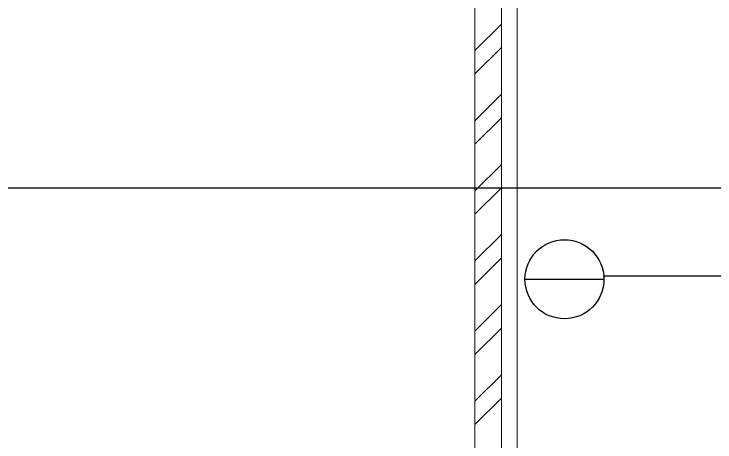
# Model space of a CAD drawing. Header units: inches. Extents: x 567429 to 582707, y 126347 to 133675.
# Drawn here: x 568678.6 to 568943.8, y 127746.9 to 127908.8 of the extents above; entities that cross this region are included whole.
import ezdxf

# ---------------------------------------------------------------- set-up
doc = ezdxf.new("R2010")
doc.units = ezdxf.units.IN
doc.header["$MEASUREMENT"] = 0
for name, color, linetype in [('FIRE WIRE', 4, 'Continuous'), ('hatch lika', 1, 'Continuous'), ('SOCKET', 3, 'Continuous'), ('SOCKET WIRE', 4, 'Continuous'), ('wall kanaf', 4, 'Continuous'), ('wall lika', 1, 'Continuous')]:
    doc.layers.add(name, color=color, linetype=linetype)

# ---------------------------------------------------------------- blocks, each defined once
blk = doc.blocks.new('soc1 to')
at = {"layer": 'SOCKET', "color": 3}
blk.add_line((-12.31, 0), (12.31, 0), dxfattribs=at)
blk.add_circle((0, 0), 12.31, dxfattribs=at)

msp = doc.modelspace()

# ---------------------------------------------------------------- linework, layer by layer
at = {"layer": 'FIRE WIRE'}
msp.add_line((568532.23, 127843.09), (569047.54, 127843.09), dxfattribs=at)
at = {"layer": 'hatch lika', "color": 15}
for p, q in [((568852.99, 127894.93), (568862.99, 127904.93)), ((568852.99, 127886.1), (568862.99, 127896.1)), ((568852.99, 127868.42), (568862.99, 127878.42)), ((568852.99, 127859.58), (568862.99, 127869.58)), ((568852.99, 127841.9), (568862.99, 127851.9)), ((568852.99, 127833.06), (568862.99, 127843.06)), ((568852.99, 127815.39), (568862.99, 127825.39)), ((568852.99, 127806.55), (568862.99, 127816.55)), ((568852.99, 127788.87), (568862.99, 127798.87)), ((568852.99, 127780.03), (568862.99, 127790.03)), ((568852.99, 127762.35), (568862.99, 127772.35)), ((568852.99, 127753.51), (568862.99, 127763.51))]:
    msp.add_line(p, q, dxfattribs=at)
at = {"layer": 'SOCKET WIRE'}
msp.add_line((569183.53, 127809.69), (568901.54, 127809.69), dxfattribs=at)
at = {"layer": 'wall kanaf', "color": 15, "lineweight": 20, "ltscale": 0.1}
msp.add_line((568868.99, 127950.29), (568868.99, 127682.79), dxfattribs=at)
at = {"layer": 'wall lika', "color": 15, "lineweight": 20}
for p, q in [((568862.99, 128140.84), (568862.99, 127682.79)), ((568852.99, 128027.79), (568852.99, 127640.29))]:
    msp.add_line(p, q, dxfattribs=at)

# ---------------------------------------------------------------- block references
at = {"layer": 'SOCKET', "color": 3, "xscale": 1.214999999967404, "yscale": 1.214999999967404, "zscale": 1.214999999967404}
msp.add_blockref('soc1 to', (568886.85, 127808.49), dxfattribs=at)

doc.saveas('drawing.dxf')
